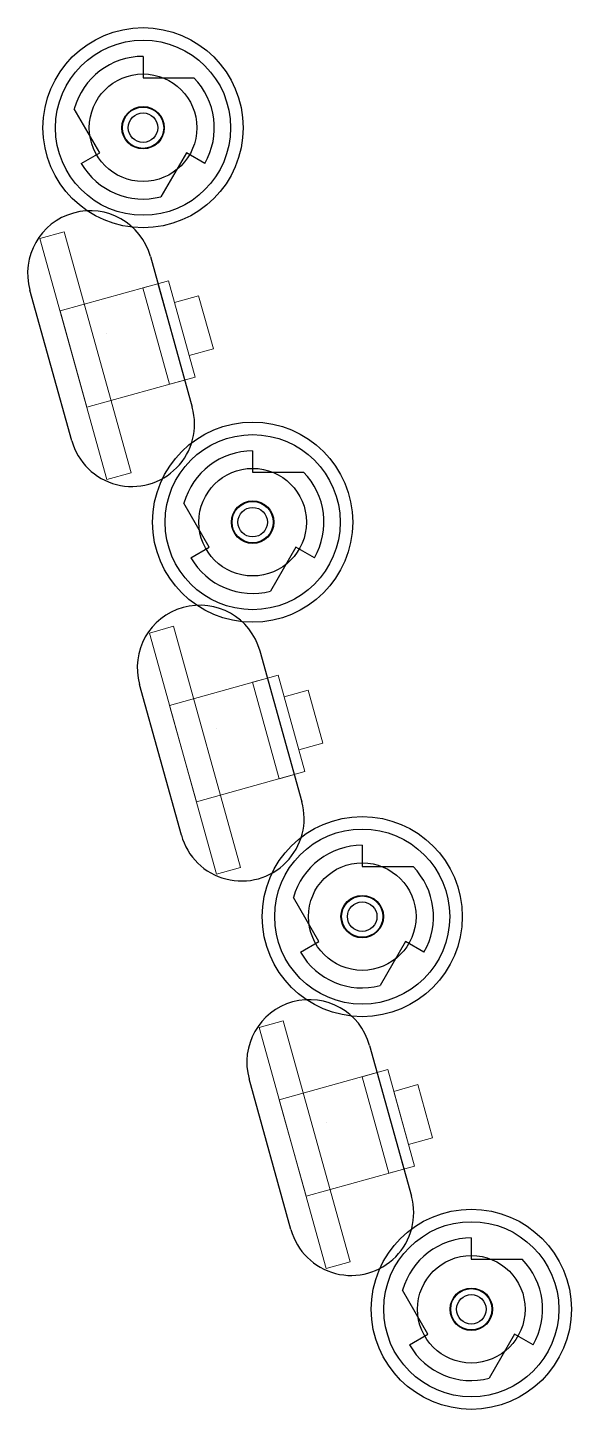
# Model space of a CAD drawing. Extents: x 15.33 to 17.5, y 19.76 to 25.28.
import ezdxf

# ---------------------------------------------------------------- set-up
doc = ezdxf.new("R2010")
doc.units = 0
doc.header["$LTSCALE"] = 5
doc.header["$MEASUREMENT"] = 0
for name, color, linetype in [('Z0_BOTCOMP', 4, 'Continuous'), ('Z0_CUT500', 4, 'Continuous'), ('Z0_RUBBER', 4, 'Continuous'), ('Z0_TOPCOMP', 6, 'Continuous')]:
    doc.layers.add(name, color=color, linetype=linetype)

msp = doc.modelspace()

# ---------------------------------------------------------------- linework, layer by layer
at = {"layer": 'Z0_BOTCOMP', "color": 4, "linetype": 'Continuous', "lineweight": 25}
for p, q in [((15.7903, 25.1664), (15.7903, 25.0814)), ((15.7903, 25.0814), (15.9933, 25.0814)), ((15.6171, 24.7814), (15.5155, 24.9572)), ((15.5435, 24.7389), (15.6171, 24.7814)), ((15.9635, 24.7814), (15.862, 24.6056)), ((16.0371, 24.7389), (15.9635, 24.7814)), ((16.2284, 23.5899), (16.2284, 23.5049)), ((16.2284, 23.5049), (16.4314, 23.5049)), ((16.0552, 23.2049), (15.9537, 23.3807)), ((15.9816, 23.1624), (16.0552, 23.2049)), ((16.4016, 23.2049), (16.3001, 23.0291)), ((16.4752, 23.1624), (16.4016, 23.2049)), ((16.6665, 22.0134), (16.6665, 21.9284)), ((16.6665, 21.9284), (16.8695, 21.9284)), ((16.4933, 21.6284), (16.3918, 21.8042)), ((16.4197, 21.5859), (16.4933, 21.6284)), ((16.8397, 21.6284), (16.7382, 21.4526)), ((16.9133, 21.5859), (16.8397, 21.6284)), ((17.1026, 20.444), (17.1026, 20.359)), ((17.1026, 20.359), (17.3057, 20.359)), ((16.9294, 20.059), (16.8279, 20.2348)), ((16.8558, 20.0165), (16.9294, 20.059)), ((17.2758, 20.059), (17.1743, 19.8832)), ((17.3494, 20.0165), (17.2758, 20.059))]:
    msp.add_line(p, q, dxfattribs=at)
for centre, radius in [((15.7903, 24.8814), 0.085), ((15.7903, 24.8814), 0.059), ((16.2284, 23.3049), 0.085), ((16.2284, 23.3049), 0.059), ((16.6665, 21.7284), 0.085), ((16.6665, 21.7284), 0.059), ((17.1026, 20.159), 0.085), ((17.1026, 20.159), 0.059)]:
    msp.add_circle(centre, radius, dxfattribs=at)
for centre, start, end in [((15.7903, 24.8814), 90, 164.5679), ((15.7903, 24.8814), -30, 44.5679), ((15.7903, 24.8814), -150, -75.4321), ((16.2284, 23.3049), 90, 164.5679), ((16.2284, 23.3049), -30, 44.5679), ((16.2284, 23.3049), -150, -75.4321), ((16.6665, 21.7284), 90, 164.5679), ((16.6665, 21.7284), -30, 44.5679), ((16.6665, 21.7284), -150, -75.4321), ((17.1026, 20.159), 90, 164.5679), ((17.1026, 20.159), -30, 44.5679), ((17.1026, 20.159), -150, -75.4321)]:
    msp.add_arc(centre, 0.285, start, end, dxfattribs=at)
at = {"layer": 'Z0_CUT500', "color": 5, "linetype": 'Continuous', "lineweight": 25}
for p, q in [((15.8197, 24.3665), (15.9871, 23.7643)), ((15.5053, 23.6304), (15.338, 24.2326)), ((16.2578, 22.79), (16.4252, 22.1878)), ((15.9434, 22.0539), (15.7761, 22.6561)), ((16.696, 21.2135), (16.8633, 20.6113)), ((16.3815, 20.4774), (16.2142, 21.0796))]:
    msp.add_line(p, q, dxfattribs=at)
for centre in [(15.7903, 24.8814), (16.2284, 23.3049), (16.6665, 21.7284), (17.1026, 20.159)]:
    msp.add_circle(centre, 0.0825, dxfattribs=at)
for centre, start, end in [((15.5789, 24.2996), 15.5294, -164.4706), ((15.7462, 23.6974), -164.4706, 15.5294), ((16.017, 22.723), 15.5294, -164.4706), ((16.1843, 22.1209), -164.4706, 15.5294), ((16.4551, 21.1465), 15.5294, -164.4706), ((16.6224, 20.5443), -164.4706, 15.5294)]:
    msp.add_arc(centre, 0.25, start, end, dxfattribs=at)
at = {"layer": 'Z0_RUBBER', "color": 2, "linetype": 'Continuous', "lineweight": 25}
for centre, radius in [((15.7903, 24.8814), 0.4), ((15.7903, 24.8814), 0.215), ((16.2284, 23.3049), 0.4), ((16.2284, 23.3049), 0.215), ((16.6665, 21.7284), 0.4), ((16.6665, 21.7284), 0.215), ((17.1026, 20.159), 0.4), ((17.1026, 20.159), 0.215)]:
    msp.add_circle(centre, radius, dxfattribs=at)
at = {"layer": 'Z0_TOPCOMP', "color": 6, "linetype": 'Continuous', "lineweight": 5}
for p, q in [((15.5119, 24.5404), (15.5119, 24.5404)), ((15.4745, 24.4651), (15.3781, 24.4383)), ((15.7422, 23.5016), (15.4745, 24.4651)), ((15.3781, 24.4383), (15.6459, 23.4748)), ((15.4585, 24.1493), (15.892, 24.2698)), ((15.7897, 24.2413), (15.8499, 24.258)), ((15.8499, 24.258), (15.957, 23.8726)), ((15.892, 24.2698), (15.9991, 23.8844)), ((15.8967, 23.8559), (15.7897, 24.2413)), ((15.9161, 24.183), (16.0125, 24.2098)), ((16.0125, 24.2098), (16.0714, 23.9978)), ((15.5655, 23.7639), (15.4585, 24.1493)), ((15.975, 23.9711), (15.9161, 24.183)), ((15.6458, 24.0586), (15.6458, 24.0586)), ((16.0714, 23.9978), (15.975, 23.9711)), ((15.9991, 23.8844), (15.5655, 23.7639)), ((15.957, 23.8726), (15.8967, 23.8559)), ((15.6459, 23.4748), (15.7422, 23.5016)), ((15.8131, 23.4564), (15.8131, 23.4564)), ((15.8131, 23.4564), (15.8131, 23.4564)), ((15.9501, 22.9639), (15.9501, 22.9639)), ((15.9126, 22.8886), (15.8162, 22.8618)), ((16.1803, 21.9251), (15.9126, 22.8886)), ((15.8162, 22.8618), (16.084, 21.8983)), ((15.8966, 22.5728), (16.3301, 22.6932)), ((16.2278, 22.6648), (16.288, 22.6815)), ((16.3349, 22.2794), (16.2278, 22.6648)), ((16.288, 22.6815), (16.3951, 22.2961)), ((16.3301, 22.6932), (16.4372, 22.3078)), ((16.3542, 22.6065), (16.4506, 22.6333)), ((16.4131, 22.3946), (16.3542, 22.6065)), ((16.4506, 22.6333), (16.5095, 22.4213)), ((16.0037, 22.1874), (15.8966, 22.5728)), ((16.0839, 22.4821), (16.0839, 22.4821)), ((16.5095, 22.4213), (16.4131, 22.3946)), ((16.4372, 22.3078), (16.0037, 22.1874)), ((16.3951, 22.2961), (16.3349, 22.2794)), ((16.084, 21.8983), (16.1803, 21.9251)), ((16.2513, 21.8799), (16.2513, 21.8799)), ((16.2513, 21.8799), (16.2513, 21.8799)), ((16.3882, 21.3874), (16.3882, 21.3874)), ((16.3507, 21.3121), (16.2544, 21.2853)), ((16.2544, 21.2853), (16.5221, 20.3218)), ((16.6184, 20.3486), (16.3507, 21.3121)), ((16.3347, 20.9963), (16.7683, 21.1167)), ((16.6659, 21.0883), (16.7261, 21.105)), ((16.7261, 21.105), (16.8332, 20.7196)), ((16.7683, 21.1167), (16.8753, 20.7313)), ((16.773, 20.7029), (16.6659, 21.0883)), ((16.7923, 21.03), (16.8887, 21.0568)), ((16.8887, 21.0568), (16.9476, 20.8448)), ((16.4418, 20.6109), (16.3347, 20.9963)), ((16.8512, 20.818), (16.7923, 21.03)), ((16.522, 20.9056), (16.522, 20.9056)), ((16.9476, 20.8448), (16.8512, 20.818)), ((16.8753, 20.7313), (16.4418, 20.6109)), ((16.8332, 20.7196), (16.773, 20.7029)), ((16.5221, 20.3218), (16.6184, 20.3486)), ((16.6894, 20.3034), (16.6894, 20.3034)), ((16.6894, 20.3034), (16.6894, 20.3034))]:
    msp.add_line(p, q, dxfattribs=at)
at = {"layer": 'Z0_TOPCOMP', "color": 6, "linetype": 'Continuous', "lineweight": 25}
for centre in [(15.7903, 24.8814), (16.2284, 23.3049), (16.6665, 21.7284), (17.1026, 20.159)]:
    msp.add_circle(centre, 0.35, dxfattribs=at)

doc.saveas('drawing.dxf')
